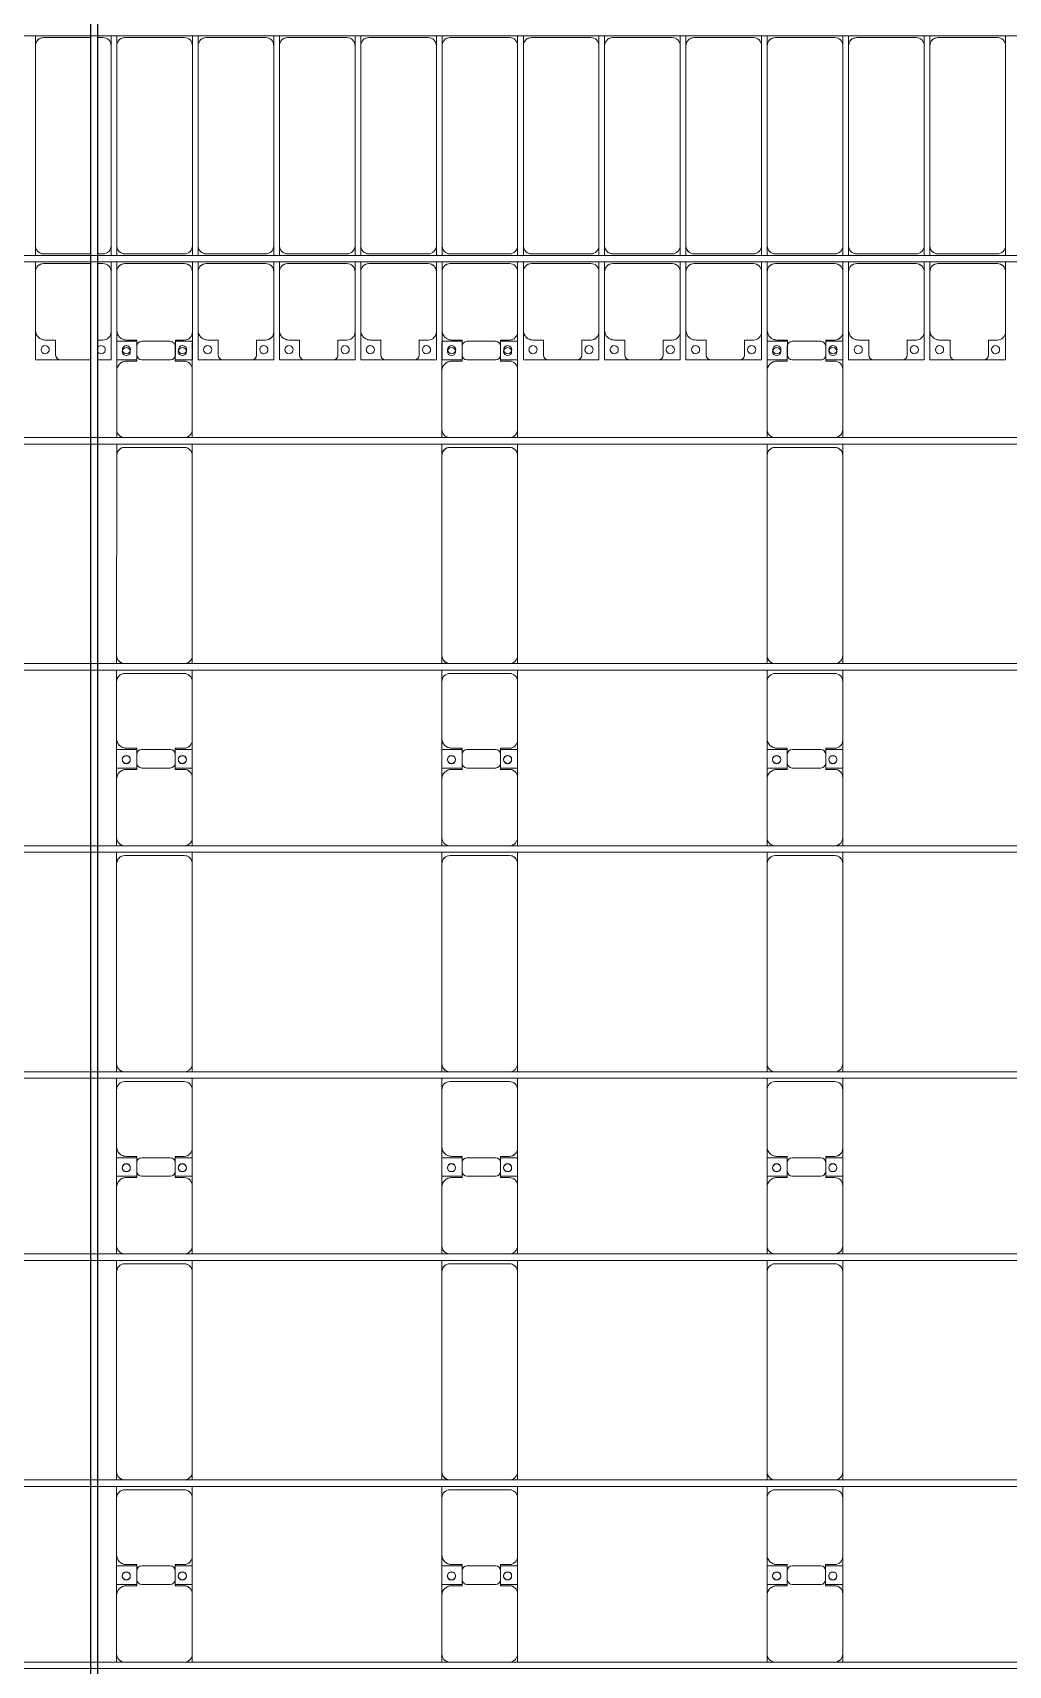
# Model space of a CAD drawing. Header units: millimetres. Extents: x -147246 to 112336, y -213734 to -86506.
# Drawn here: x -110865 to -104865, y -140885 to -130845 of the extents above; entities that cross this region are included whole.
import ezdxf

# ---------------------------------------------------------------- set-up
doc = ezdxf.new("R2010")
doc.units = ezdxf.units.MM
doc.layers.add('A-GENM', color=13, linetype='Continuous', lineweight=9)
doc.layers.add('S-BEAM', color=12, linetype='Continuous', lineweight=9)

# ---------------------------------------------------------------- blocks, each defined once
blk = doc.blocks.new('Dải phao đi lại kèm đỡ invester - DẢI PHAO ĐI LẠI-14853-BỐ TRÍ KHUNG KẾT CẤU BÈ PIN 05')
at = {"layer": 'A-GENM', "color": 7}
for p, q in [((29258, 620), (29258, 681)), ((29258, 620), (29258, -610)), ((29600, 670), (29308, 670)), ((29673, 670), (29640, 670)), ((29723, 681), (29723, 620)), ((29723, -610), (29723, 620)), ((29758, 620), (29758, 681)), ((29758, 620), (29758, -610)), ((30173, 670), (29808, 670)), ((30223, 681), (30223, 620)), ((30223, -610), (30223, 620)), ((30258, 620), (30258, 681)), ((30258, 620), (30258, -610)), ((30673, 670), (30308, 670)), ((30723, 681), (30723, 620)), ((30723, -610), (30723, 620)), ((30758, 620), (30758, 681)), ((30758, 620), (30758, -610)), ((31173, 670), (30808, 670)), ((31223, 681), (31223, 620)), ((31223, -610), (31223, 620)), ((31258, 620), (31258, 681)), ((31258, 620), (31258, -610)), ((31673, 670), (31308, 670)), ((31723, 681), (31723, 620)), ((31723, -610), (31723, 620)), ((31758, 620), (31758, 681)), ((31758, 620), (31758, -610)), ((32173, 670), (31808, 670)), ((32223, 681), (32223, 620)), ((32223, -610), (32223, 620)), ((32258, 620), (32258, 681)), ((32258, 620), (32258, -610)), ((32673, 670), (32308, 670)), ((32723, 681), (32723, 620)), ((32723, -610), (32723, 620)), ((32758, 620), (32758, 681)), ((32758, 620), (32758, -610)), ((33173, 670), (32808, 670)), ((33223, 681), (33223, 620)), ((33223, -610), (33223, 620)), ((33258, 620), (33258, 681)), ((33258, 620), (33258, -610)), ((33673, 670), (33308, 670)), ((33723, 681), (33723, 620)), ((33723, -610), (33723, 620)), ((33758, 620), (33758, 681)), ((33758, 620), (33758, -610)), ((34173, 670), (33808, 670)), ((34223, 681), (34223, 620)), ((34223, -610), (34223, 620)), ((34258, 620), (34258, 681)), ((34258, 620), (34258, -610)), ((34673, 670), (34308, 670)), ((34723, 681), (34723, 620)), ((34723, -610), (34723, 620)), ((34758, 620), (34758, 681)), ((34758, 620), (34758, -610)), ((35173, 670), (34808, 670)), ((35223, 681), (35223, 620)), ((35223, -610), (35223, 620)), ((29258, -669), (29258, -610)), ((29308, -660), (29600, -660)), ((29640, -660), (29673, -660)), ((29723, -610), (29723, -669)), ((29758, -669), (29758, -610)), ((29808, -660), (30173, -660)), ((30223, -610), (30223, -669)), ((30258, -669), (30258, -610)), ((30308, -660), (30673, -660)), ((30723, -610), (30723, -669)), ((30758, -669), (30758, -610)), ((30808, -660), (31173, -660)), ((31223, -610), (31223, -669)), ((31258, -669), (31258, -610)), ((31308, -660), (31673, -660)), ((31723, -610), (31723, -669)), ((31758, -669), (31758, -610)), ((31808, -660), (32173, -660)), ((32223, -610), (32223, -669)), ((32258, -669), (32258, -610)), ((32308, -660), (32673, -660)), ((32723, -610), (32723, -669)), ((32758, -669), (32758, -610)), ((32808, -660), (33173, -660)), ((33223, -610), (33223, -669)), ((33258, -669), (33258, -610)), ((33308, -660), (33673, -660)), ((33723, -610), (33723, -669)), ((33758, -669), (33758, -610)), ((33808, -660), (34173, -660)), ((34223, -610), (34223, -669)), ((34258, -669), (34258, -610)), ((34308, -660), (34673, -660)), ((34723, -610), (34723, -669)), ((34758, -669), (34758, -610)), ((34808, -660), (35173, -660)), ((35223, -610), (35223, -669)), ((29258, -770), (29258, -709)), ((29258, -770), (29258, -1130)), ((29600, -720), (29308, -720)), ((29673, -720), (29640, -720)), ((29723, -709), (29723, -770)), ((29723, -1140), (29723, -770)), ((29758, -770), (29758, -709)), ((29758, -770), (29758, -1130)), ((30173, -720), (29808, -720)), ((30223, -709), (30223, -770)), ((30223, -1140), (30223, -770)), ((30258, -770), (30258, -709)), ((30258, -770), (30258, -1130)), ((30673, -720), (30308, -720)), ((30723, -709), (30723, -770)), ((30723, -1140), (30723, -770)), ((30758, -770), (30758, -709)), ((30758, -770), (30758, -1130)), ((31173, -720), (30808, -720)), ((31223, -709), (31223, -770)), ((31223, -1140), (31223, -770)), ((31258, -770), (31258, -709)), ((31258, -770), (31258, -1130)), ((31673, -720), (31308, -720)), ((31723, -709), (31723, -770)), ((31723, -1140), (31723, -770)), ((31758, -770), (31758, -709)), ((31758, -770), (31758, -1130)), ((32173, -720), (31808, -720)), ((32223, -709), (32223, -770)), ((32223, -1140), (32223, -770)), ((32258, -770), (32258, -709)), ((32258, -770), (32258, -1130)), ((32673, -720), (32308, -720)), ((32723, -709), (32723, -770)), ((32723, -1140), (32723, -770)), ((32758, -770), (32758, -709)), ((32758, -770), (32758, -1130)), ((33173, -720), (32808, -720)), ((33223, -709), (33223, -770)), ((33223, -1140), (33223, -770)), ((33258, -770), (33258, -709)), ((33258, -770), (33258, -1130)), ((33673, -720), (33308, -720)), ((33723, -709), (33723, -770)), ((33723, -1140), (33723, -770)), ((33758, -770), (33758, -709)), ((33758, -770), (33758, -1130)), ((34173, -720), (33808, -720)), ((34223, -709), (34223, -770)), ((34223, -1140), (34223, -770)), ((34258, -770), (34258, -709)), ((34258, -770), (34258, -1130)), ((34673, -720), (34308, -720)), ((34723, -709), (34723, -770)), ((34723, -1140), (34723, -770)), ((34758, -770), (34758, -709)), ((34758, -770), (34758, -1130)), ((35173, -720), (34808, -720)), ((35223, -709), (35223, -770)), ((35223, -1140), (35223, -770)), ((29258, -1312), (29258, -1130)), ((29318, -1190), (29382, -1190)), ((29382, -1190), (29382, -1282)), ((29640, -1190), (29673, -1190)), ((29723, -1140), (29723, -1312)), ((29758, -1312), (29758, -1130)), ((29818, -1190), (29882, -1190)), ((29882, -1190), (29882, -1282)), ((30118, -1282), (30118, -1190)), ((30118, -1190), (30173, -1190)), ((30223, -1140), (30223, -1312)), ((30258, -1312), (30258, -1130)), ((30318, -1190), (30382, -1190)), ((30382, -1190), (30382, -1282)), ((30618, -1282), (30618, -1190)), ((30618, -1190), (30673, -1190)), ((30723, -1140), (30723, -1312)), ((30758, -1312), (30758, -1130)), ((30818, -1190), (30882, -1190)), ((30882, -1190), (30882, -1282)), ((31118, -1282), (31118, -1190)), ((31118, -1190), (31173, -1190)), ((31223, -1140), (31223, -1312)), ((31258, -1312), (31258, -1130)), ((31318, -1190), (31382, -1190)), ((31382, -1190), (31382, -1282)), ((31618, -1282), (31618, -1190)), ((31618, -1190), (31673, -1190)), ((31723, -1140), (31723, -1312)), ((31758, -1312), (31758, -1130)), ((31818, -1190), (31882, -1190)), ((31882, -1190), (31882, -1282)), ((32118, -1282), (32118, -1190)), ((32118, -1190), (32173, -1190)), ((32223, -1140), (32223, -1312)), ((32258, -1312), (32258, -1130)), ((32318, -1190), (32382, -1190)), ((32382, -1190), (32382, -1282)), ((32618, -1282), (32618, -1190)), ((32618, -1190), (32673, -1190)), ((32723, -1140), (32723, -1312)), ((32758, -1312), (32758, -1130)), ((32818, -1190), (32882, -1190)), ((32882, -1190), (32882, -1282)), ((33118, -1282), (33118, -1190)), ((33118, -1190), (33173, -1190)), ((33223, -1140), (33223, -1312)), ((33258, -1312), (33258, -1130)), ((33318, -1190), (33382, -1190)), ((33382, -1190), (33382, -1282)), ((33618, -1282), (33618, -1190)), ((33618, -1190), (33673, -1190)), ((33723, -1140), (33723, -1312)), ((33758, -1312), (33758, -1130)), ((33818, -1190), (33882, -1190)), ((33882, -1190), (33882, -1282)), ((34118, -1282), (34118, -1190)), ((34118, -1190), (34173, -1190)), ((34223, -1140), (34223, -1312)), ((34258, -1312), (34258, -1130)), ((34318, -1190), (34382, -1190)), ((34382, -1190), (34382, -1282)), ((34618, -1282), (34618, -1190)), ((34618, -1190), (34673, -1190)), ((34723, -1140), (34723, -1312)), ((34758, -1312), (34758, -1130)), ((34818, -1190), (34882, -1190)), ((34882, -1190), (34882, -1282)), ((35118, -1282), (35118, -1190)), ((35118, -1190), (35173, -1190)), ((35223, -1140), (35223, -1312)), ((29412, -1312), (29258, -1312)), ((29412, -1312), (29588, -1312)), ((29600, -1312), (29588, -1312)), ((29723, -1312), (29640, -1312)), ((29882, -1312), (29758, -1312)), ((29912, -1312), (30088, -1312)), ((30223, -1312), (30118, -1312)), ((30412, -1312), (30258, -1312)), ((30412, -1312), (30588, -1312)), ((30723, -1312), (30588, -1312)), ((30912, -1312), (30758, -1312)), ((30912, -1312), (31088, -1312)), ((31223, -1312), (31088, -1312)), ((31412, -1312), (31258, -1312)), ((31412, -1312), (31588, -1312)), ((31723, -1312), (31588, -1312)), ((31882, -1312), (31758, -1312)), ((31912, -1312), (32088, -1312)), ((32223, -1312), (32118, -1312)), ((32412, -1312), (32258, -1312)), ((32412, -1312), (32588, -1312)), ((32723, -1312), (32588, -1312)), ((32912, -1312), (32758, -1312)), ((32912, -1312), (33088, -1312)), ((33223, -1312), (33088, -1312)), ((33412, -1312), (33258, -1312)), ((33412, -1312), (33588, -1312)), ((33723, -1312), (33588, -1312)), ((33882, -1312), (33758, -1312)), ((33912, -1312), (34088, -1312)), ((34223, -1312), (34118, -1312)), ((34412, -1312), (34258, -1312)), ((34412, -1312), (34588, -1312)), ((34723, -1312), (34588, -1312)), ((34912, -1312), (34758, -1312)), ((34912, -1312), (35088, -1312)), ((35223, -1312), (35088, -1312))]:
    blk.add_line(p, q, dxfattribs=at)
for centre, radius, start, end in [((29308, 620), 50, 90, 180), ((29308, 620), 50, 90, 165), ((29673, 620), 50, 0, 90), ((29673, 620), 50, 0, 90), ((29808, 620), 50, 90, 180), ((29808, 620), 50, 90, 165), ((30173, 620), 50, 0, 90), ((30173, 620), 50, 0, 90), ((30308, 620), 50, 90, 180), ((30308, 620), 50, 90, 165), ((30673, 620), 50, 0, 90), ((30673, 620), 50, 0, 90), ((30808, 620), 50, 90, 180), ((30808, 620), 50, 90, 165), ((31173, 620), 50, 0, 90), ((31173, 620), 50, 0, 90), ((31308, 620), 50, 90, 180), ((31308, 620), 50, 90, 165), ((31673, 620), 50, 360, 90), ((31673, 620), 50, 360, 90), ((31808, 620), 50, 90, 180), ((31808, 620), 50, 90, 165), ((32173, 620), 50, 0, 90), ((32173, 620), 50, 0, 90), ((32308, 620), 50, 90, 180), ((32308, 620), 50, 90, 165), ((32673, 620), 50, 0, 90), ((32673, 620), 50, 0, 90), ((32808, 620), 50, 90, 180), ((32808, 620), 50, 90, 165), ((33173, 620), 50, 360, 90), ((33173, 620), 50, 360, 90), ((33308, 620), 50, 90, 180), ((33308, 620), 50, 90, 165), ((33673, 620), 50, 0, 90), ((33673, 620), 50, 0, 90), ((33808, 620), 50, 90, 180), ((33808, 620), 50, 90, 165), ((34173, 620), 50, 0, 90), ((34173, 620), 50, 0, 90), ((34308, 620), 50, 90, 180), ((34308, 620), 50, 90, 165), ((34673, 620), 50, 0, 90), ((34673, 620), 50, 0, 90), ((34808, 620), 50, 90, 180), ((34808, 620), 50, 90, 165), ((35173, 620), 50, 0, 90), ((35173, 620), 50, 0, 90), ((29308, -610), 50, 180, 270), ((29308, -610), 50, 180, 255), ((29673, -610), 50, 270, 0), ((29673, -610), 50, 315, 0), ((29808, -610), 50, 180, 270), ((29808, -610), 50, 180, 255), ((30173, -610), 50, 270, 0), ((30173, -610), 50, 315, 0), ((30308, -610), 50, 180, 270), ((30308, -610), 50, 180, 255), ((30673, -610), 50, 270, 360), ((30673, -610), 50, 315, 360), ((30808, -610), 50, 180, 270), ((30808, -610), 50, 180, 255), ((31173, -610), 50, 270, 360), ((31173, -610), 50, 315, 0), ((31308, -610), 50, 180, 270), ((31308, -610), 50, 180, 255), ((31673, -610), 50, 270, 0), ((31673, -610), 50, 315, 0), ((31808, -610), 50, 180, 270), ((31808, -610), 50, 180, 251.3469), ((32173, -610), 50, 270, 0), ((32173, -610), 50, 315, 0), ((32308, -610), 50, 180, 270), ((32308, -610), 50, 180, 255), ((32673, -610), 50, 270, 0), ((32673, -610), 50, 315, 0), ((32808, -610), 50, 180, 270), ((32808, -610), 50, 180, 255), ((33173, -610), 50, 270, 0), ((33173, -610), 50, 315, 0), ((33308, -610), 50, 180, 270), ((33308, -610), 50, 180, 255), ((33673, -610), 50, 270, 0), ((33673, -610), 50, 315, 0), ((33808, -610), 50, 180, 270), ((33808, -610), 50, 180, 255), ((34173, -610), 50, 270, 360), ((34173, -610), 50, 315, 0), ((34308, -610), 50, 180, 270), ((34308, -610), 50, 180, 255), ((34673, -610), 50, 270, 0), ((34673, -610), 50, 315, 0), ((34808, -610), 50, 180, 270), ((34808, -610), 50, 180, 255), ((35173, -610), 50, 270, 0), ((35173, -610), 50, 315, 0), ((29308, -770), 50, 90, 180), ((29308, -770), 50, 90, 135), ((29673, -770), 50, 360, 90), ((29673, -770), 50, 45, 90), ((29808, -770), 50, 90, 180), ((29808, -770), 50, 90, 135), ((30173, -770), 50, 0, 90), ((30173, -770), 50, 45, 90), ((30308, -770), 50, 90, 180), ((30308, -770), 50, 90, 135), ((30673, -770), 50, 360, 90), ((30673, -770), 50, 45, 90), ((30808, -770), 50, 90, 180), ((30808, -770), 50, 90, 135), ((31173, -770), 50, 360, 90), ((31173, -770), 50, 45, 90), ((31308, -770), 50, 90, 180), ((31308, -770), 50, 90, 135), ((31673, -770), 50, 0, 90), ((31673, -770), 50, 45, 90), ((31808, -770), 50, 90, 180), ((31808, -770), 50, 90, 135), ((32173, -770), 50, 360, 90), ((32173, -770), 50, 45, 90), ((32308, -770), 50, 90, 180), ((32308, -770), 50, 90, 135), ((32673, -770), 50, 360, 90), ((32673, -770), 50, 45, 90), ((32808, -770), 50, 90, 180), ((32808, -770), 50, 90, 135), ((33173, -770), 50, 0, 90), ((33173, -770), 50, 45, 90), ((33308, -770), 50, 90, 180), ((33308, -770), 50, 90, 135), ((33673, -770), 50, 0, 90), ((33673, -770), 50, 45, 90), ((33808, -770), 50, 90, 180), ((33808, -770), 50, 90, 135), ((34173, -770), 50, 0, 90), ((34173, -770), 50, 45, 90), ((34308, -770), 50, 90, 180), ((34308, -770), 50, 90, 135), ((34673, -770), 50, 0, 90), ((34673, -770), 50, 45, 90), ((34808, -770), 50, 90, 180), ((34808, -770), 50, 90, 135), ((35173, -770), 50, 0, 90), ((35173, -770), 50, 45, 90), ((29318, -1130), 60, 180, 270), ((29318, -1130), 60, 240, 270), ((29673, -1140), 50, 270, 0), ((29673, -1140), 50, 270, 315), ((29818, -1130), 60, 180, 270), ((29818, -1130), 60, 240, 270), ((30173, -1140), 50, 270, 0), ((30173, -1140), 50, 270, 315), ((30318, -1130), 60, 180, 270), ((30318, -1130), 60, 240, 270), ((30673, -1140), 50, 270, 360), ((30673, -1140), 50, 270, 315), ((30818, -1130), 60, 180, 270), ((30818, -1130), 60, 240, 270), ((31173, -1140), 50, 270, 0), ((31173, -1140), 50, 270, 315), ((31318, -1130), 60, 180, 270), ((31318, -1130), 60, 240, 270), ((31673, -1140), 50, 270, 0), ((31673, -1140), 50, 270, 315), ((31818, -1130), 60, 180, 270), ((31818, -1130), 60, 244.2751, 270), ((32173, -1140), 50, 270, 0), ((32173, -1140), 50, 270, 315), ((32318, -1130), 60, 180, 270), ((32318, -1130), 60, 240, 270), ((32673, -1140), 50, 270, 360), ((32673, -1140), 50, 270, 315), ((32818, -1130), 60, 180, 270), ((32818, -1130), 60, 240, 270), ((33173, -1140), 50, 270, 0), ((33173, -1140), 50, 270, 315), ((33318, -1130), 60, 180, 270), ((33318, -1130), 60, 240, 270), ((33673, -1140), 50, 270, 0), ((33673, -1140), 50, 270, 315), ((33818, -1130), 60, 180, 270), ((33818, -1130), 60, 240, 270), ((34173, -1140), 50, 270, 360), ((34173, -1140), 50, 270, 315), ((34318, -1130), 60, 180, 270), ((34318, -1130), 60, 240, 270), ((34673, -1140), 50, 270, 0), ((34673, -1140), 50, 270, 315), ((34818, -1130), 60, 180, 270), ((34818, -1130), 60, 240, 270), ((35173, -1140), 50, 270, 0), ((35173, -1140), 50, 270, 315), ((29317, -1249), 25, 90, 270), ((29317, -1249), 25, 270, 90), ((29412, -1282), 30, 180, 270), ((29412, -1282), 30, 210, 270), ((29662, -1249), 25, 90, 150), ((29662, -1249), 25, 210, 270), ((29662, -1249), 25, 270, 90), ((29817, -1249), 25, 90, 270), ((29817, -1249), 25, 270, 90), ((29912, -1282), 30, 180, 270), ((30088, -1282), 30, 270, 360), ((30162, -1249), 25, 90, 270), ((30162, -1249), 25, 270, 90), ((30317, -1249), 25, 90, 270), ((30317, -1249), 25, 270, 90), ((30412, -1282), 30, 180, 270), ((30412, -1282), 30, 210, 270), ((30588, -1282), 30, 270, 360), ((30588, -1282), 30, 270, 330), ((30662, -1249), 25, 90, 270), ((30662, -1249), 25, 165, 180), ((30662, -1249), 25, 270, 90), ((30817, -1249), 25, 90, 270), ((30817, -1249), 25, 270, 90), ((30912, -1282), 30, 180, 270), ((30912, -1282), 30, 210, 270), ((31088, -1282), 30, 270, 0), ((31088, -1282), 30, 270, 330), ((31162, -1249), 25, 90, 270), ((31162, -1249), 25, 165, 180), ((31162, -1249), 25, 270, 90), ((31317, -1249), 25, 90, 270), ((31317, -1249), 25, 270, 90), ((31412, -1282), 30, 180, 270), ((31412, -1282), 30, 210, 270), ((31588, -1282), 30, 270, 360), ((31588, -1282), 30, 270, 330), ((31662, -1249), 25, 90, 270), ((31662, -1249), 25, 165, 180), ((31662, -1249), 25, 270, 90), ((31817, -1249), 25, 90, 270), ((31817, -1249), 25, 270, 90), ((31912, -1282), 30, 180, 270), ((32088, -1282), 30, 270, 360), ((32162, -1249), 25, 90, 270), ((32162, -1249), 25, 270, 90), ((32317, -1249), 25, 90, 270), ((32317, -1249), 25, 270, 90), ((32412, -1282), 30, 180, 270), ((32412, -1282), 30, 210, 270), ((32588, -1282), 30, 270, 360), ((32588, -1282), 30, 270, 330), ((32662, -1249), 25, 90, 270), ((32662, -1249), 25, 165, 180), ((32662, -1249), 25, 270, 90), ((32817, -1249), 25, 90, 270), ((32817, -1249), 25, 270, 90), ((32912, -1282), 30, 180, 270), ((32912, -1282), 30, 210, 270), ((33088, -1282), 30, 270, 360), ((33088, -1282), 30, 270, 330), ((33162, -1249), 25, 90, 270), ((33162, -1249), 25, 165, 180), ((33162, -1249), 25, 270, 90), ((33317, -1249), 25, 90, 270), ((33317, -1249), 25, 270, 90), ((33412, -1282), 30, 180, 270), ((33412, -1282), 30, 210, 270), ((33588, -1282), 30, 270, 360), ((33588, -1282), 30, 270, 330), ((33662, -1249), 25, 90, 270), ((33662, -1249), 25, 165, 180), ((33662, -1249), 25, 270, 90), ((33817, -1249), 25, 90, 270), ((33817, -1249), 25, 270, 90), ((33912, -1282), 30, 180, 270), ((34088, -1282), 30, 270, 0), ((34162, -1249), 25, 90, 270), ((34162, -1249), 25, 270, 90), ((34317, -1249), 25, 90, 270), ((34317, -1249), 25, 270, 90), ((34412, -1282), 30, 180, 270), ((34412, -1282), 30, 210, 270), ((34588, -1282), 30, 270, 360), ((34588, -1282), 30, 270, 330), ((34662, -1249), 25, 90, 270), ((34662, -1249), 25, 165, 180), ((34662, -1249), 25, 270, 90), ((34817, -1249), 25, 90, 270), ((34817, -1249), 25, 270, 90), ((34912, -1282), 30, 180, 270), ((34912, -1282), 30, 210, 270), ((35088, -1282), 30, 270, 0), ((35088, -1282), 30, 270, 330), ((35162, -1249), 25, 90, 270), ((35162, -1249), 25, 165, 180), ((35162, -1249), 25, 270, 90), ((29588, -1282), 30, 270, 285), ((29588, -1282), 30, 270, 285)]:
    blk.add_arc(centre, radius, start, end, dxfattribs=at)
blk = doc.blocks.new('Dầm C52 - Dầm C52-18775-BỐ TRÍ KHUNG KẾT CẤU BÈ PIN 05')
at = {"layer": 'S-BEAM', "color": 1}
blk.add_line((-74474, 20), (74474, 20), dxfattribs=at)
blk = doc.blocks.new('Dầm C52 - Dầm C52-18776-BỐ TRÍ KHUNG KẾT CẤU BÈ PIN 05')
at = {"layer": 'S-BEAM', "color": 1}
for p, q in [((-74474, 20), (74474, 20)), ((74474, -20), (-74474, -20))]:
    blk.add_line(p, q, dxfattribs=at)
blk = doc.blocks.new('Dầm C52 - Dầm C52-18777-BỐ TRÍ KHUNG KẾT CẤU BÈ PIN 05')
at = {"layer": 'S-BEAM', "color": 1}
for p, q in [((-74474, 20), (74474, 20)), ((74474, -20), (-74474, -20))]:
    blk.add_line(p, q, dxfattribs=at)
blk = doc.blocks.new('Dầm C52 - Dầm C52-18778-BỐ TRÍ KHUNG KẾT CẤU BÈ PIN 05')
at = {"layer": 'S-BEAM', "color": 1}
for p, q in [((-74474, 20), (74474, 20)), ((74474, -20), (-74474, -20))]:
    blk.add_line(p, q, dxfattribs=at)
blk = doc.blocks.new('Dầm C52 - Dầm C52-18779-BỐ TRÍ KHUNG KẾT CẤU BÈ PIN 05')
at = {"layer": 'S-BEAM', "color": 1}
for p, q in [((-74474, 20), (74474, 20)), ((74474, -20), (-74474, -20))]:
    blk.add_line(p, q, dxfattribs=at)
blk = doc.blocks.new('Dầm C52 - Hộp 40x60-38180-BỐ TRÍ KHUNG KẾT CẤU BÈ PIN 05')
at = {"layer": 'S-BEAM', "color": 3, "lineweight": 25}
for p, q in [((-38420, 20), (38420, 20)), ((38420, -20), (-38420, -20))]:
    blk.add_line(p, q, dxfattribs=at)
blk = doc.blocks.new('Dai phao do pin - DẢI PHAO ĐỠ PIN-36287-BỐ TRÍ KHUNG KẾT CẤU BÈ PIN 05')
at = {"layer": 'A-GENM', "color": 7}
for p, q in [((25820, 242), (25870, 242)), ((26230, 242), (25870, 242)), ((26230, 242), (26412, 242)), ((26298, 242), (26480, 242)), ((26298, 118), (26298, 242)), ((26412, 242), (26412, 118)), ((26830, 242), (26480, 242)), ((26830, 242), (26899, 242)), ((26940, 242), (26990, 242)), ((28220, 242), (26990, 242)), ((28220, 242), (28290, 242)), ((28330, 242), (28380, 242)), ((28740, 242), (28380, 242)), ((28740, 242), (28922, 242)), ((28808, 242), (28990, 242)), ((28808, 118), (28808, 242)), ((28922, 242), (28922, 118)), ((29340, 242), (28990, 242)), ((29340, 242), (29410, 242)), ((29450, 242), (29500, 242)), ((30730, 242), (29500, 242)), ((30730, 242), (30800, 242)), ((30840, 242), (30890, 242)), ((31250, 242), (30890, 242)), ((31250, 242), (31432, 242)), ((31318, 242), (31500, 242)), ((31318, 118), (31318, 242)), ((31432, 242), (31432, 118)), ((31850, 242), (31500, 242)), ((31850, 242), (31920, 242)), ((31960, 242), (32010, 242)), ((33240, 242), (32010, 242)), ((33240, 242), (33310, 242)), ((33350, 242), (33400, 242)), ((33760, 242), (33400, 242)), ((33760, 242), (33942, 242)), ((33942, 242), (33942, 118)), ((26290, 118), (26290, 182)), ((26382, 118), (26290, 118)), ((26420, 118), (26328, 118)), ((26420, 182), (26420, 118)), ((26880, -173), (26880, 192)), ((28270, -173), (28270, 192)), ((28800, 118), (28800, 182)), ((28892, 118), (28800, 118)), ((28930, 118), (28838, 118)), ((28930, 182), (28930, 118)), ((29390, -173), (29390, 192)), ((30780, -173), (30780, 192)), ((31310, 118), (31310, 182)), ((31402, 118), (31310, 118)), ((31440, 118), (31348, 118)), ((31440, 182), (31440, 118)), ((31900, -173), (31900, 192)), ((33290, -173), (33290, 192)), ((33820, 118), (33820, 182)), ((33912, 118), (33820, 118)), ((26298, 88), (26298, -88)), ((26412, -88), (26412, 88)), ((28808, 88), (28808, -88)), ((28922, -88), (28922, 88)), ((31318, 88), (31318, -88)), ((31432, -88), (31432, 88)), ((33942, -88), (33942, 88)), ((26290, -173), (26290, -118)), ((26290, -118), (26382, -118)), ((26298, -223), (26298, -118)), ((26328, -118), (26420, -118)), ((26412, -118), (26412, -223)), ((26420, -118), (26420, -173)), ((28800, -173), (28800, -118)), ((28800, -118), (28892, -118)), ((28808, -223), (28808, -118)), ((28838, -118), (28930, -118)), ((28922, -118), (28922, -223)), ((28930, -118), (28930, -173)), ((31310, -173), (31310, -118)), ((31310, -118), (31402, -118)), ((31318, -223), (31318, -118)), ((31348, -118), (31440, -118)), ((31432, -118), (31432, -223)), ((31440, -118), (31440, -173)), ((33820, -173), (33820, -118)), ((33820, -118), (33912, -118)), ((33942, -118), (33942, -223)), ((25870, -223), (25820, -223)), ((25870, -223), (26240, -223)), ((26412, -223), (26240, -223)), ((26470, -223), (26298, -223)), ((26470, -223), (26830, -223)), ((26899, -223), (26830, -223)), ((26990, -223), (26940, -223)), ((26990, -223), (28220, -223)), ((28290, -223), (28220, -223)), ((28380, -223), (28330, -223)), ((28380, -223), (28750, -223)), ((28922, -223), (28750, -223)), ((28980, -223), (28808, -223)), ((28980, -223), (29340, -223)), ((29410, -223), (29340, -223)), ((29500, -223), (29450, -223)), ((29500, -223), (30730, -223)), ((30800, -223), (30730, -223)), ((30890, -223), (30840, -223)), ((30890, -223), (31260, -223)), ((31432, -223), (31260, -223)), ((31490, -223), (31318, -223)), ((31490, -223), (31850, -223)), ((31920, -223), (31850, -223)), ((32010, -223), (31960, -223)), ((32010, -223), (33240, -223)), ((33310, -223), (33240, -223)), ((33400, -223), (33350, -223)), ((33400, -223), (33770, -223)), ((33942, -223), (33770, -223))]:
    blk.add_line(p, q, dxfattribs=at)
for centre, radius, start, end in [((25870, 192), 50, 90, 173.0595), ((25870, 192), 50, 135, 173.0595), ((26230, 182), 60, 0, 90), ((26230, 182), 60, 0, 30), ((26349, 183), 25, 360, 180), ((26351, 183), 25, 0, 180), ((26480, 182), 60, 90, 180), ((26480, 182), 60, 150, 180), ((26830, 192), 50, 360, 90), ((26830, 192), 50, 360, 45), ((26990, 192), 50, 90, 173.0595), ((26990, 192), 50, 105, 173.0595), ((28220, 192), 50, 0, 90), ((28220, 192), 50, 15, 90), ((28380, 192), 50, 90, 173.0595), ((28380, 192), 50, 135, 173.0595), ((28740, 182), 60, 360, 90), ((28740, 182), 60, 360, 30), ((28859, 183), 25, 360, 180), ((28861, 183), 25, 0, 180), ((28990, 182), 60, 90, 180), ((28990, 182), 60, 150, 180), ((29340, 192), 50, 0, 90), ((29340, 192), 50, 0, 45), ((29500, 192), 50, 90, 173.0595), ((29500, 192), 50, 105, 173.0595), ((30730, 192), 50, 0, 90), ((30730, 192), 50, 15, 90), ((30890, 192), 50, 90, 173.0595), ((30890, 192), 50, 135, 173.0595), ((31250, 182), 60, 360, 90), ((31250, 182), 60, 360, 30), ((31369, 183), 25, 360, 180), ((31371, 183), 25, 0, 180), ((31500, 182), 60, 90, 180), ((31500, 182), 60, 150, 180), ((31850, 192), 50, 0, 90), ((31850, 192), 50, 0, 45), ((32010, 192), 50, 90, 173.0595), ((32010, 192), 50, 105, 173.0595), ((33240, 192), 50, 360, 90), ((33240, 192), 50, 15, 90), ((33400, 192), 50, 90, 173.0595), ((33400, 192), 50, 135, 173.0595), ((33760, 182), 60, 360, 90), ((33760, 182), 60, 360, 30), ((33879, 183), 25, 0, 180), ((26328, 88), 30, 90, 180), ((26349, 183), 25, 180, 0), ((26351, 183), 25, 180, 0), ((26382, 88), 30, 360, 90), ((28838, 88), 30, 90, 180), ((28859, 183), 25, 180, 0), ((28861, 183), 25, 180, 360), ((28892, 88), 30, 0, 90), ((31348, 88), 30, 90, 180), ((31369, 183), 25, 180, 360), ((31371, 183), 25, 180, 0), ((31402, 88), 30, 0, 90), ((33879, 183), 25, 180, 0), ((33912, 88), 30, 360, 90), ((26328, -88), 30, 180, 270), ((26382, -88), 30, 270, 0), ((28838, -88), 30, 180, 270), ((28892, -88), 30, 270, 360), ((31348, -88), 30, 180, 270), ((31402, -88), 30, 270, 0), ((33912, -88), 30, 270, 360), ((25870, -173), 50, 186.9405, 270), ((25870, -173), 50, 186.9405, 225), ((26240, -173), 50, 270, 0), ((26240, -173), 50, 315, 0), ((26349, -162), 25, 360, 180), ((26349, -162), 25, 180, 360), ((26351, -162), 25, 360, 180), ((26351, -162), 25, 180, 360), ((26470, -173), 50, 180, 270), ((26470, -173), 50, 180, 225), ((26830, -173), 50, 270, 0), ((26830, -173), 50, 315, 360), ((26990, -173), 50, 186.9405, 270), ((26990, -173), 50, 186.9405, 270), ((28220, -173), 50, 270, 360), ((28220, -173), 50, 285, 360), ((28380, -173), 50, 186.9405, 270), ((28380, -173), 50, 186.9405, 225), ((28750, -173), 50, 270, 360), ((28750, -173), 50, 315, 0), ((28859, -162), 25, 360, 180), ((28859, -162), 25, 180, 360), ((28861, -162), 25, 0, 180), ((28861, -162), 25, 180, 360), ((28980, -173), 50, 180, 270), ((28980, -173), 50, 180, 225), ((29340, -173), 50, 270, 360), ((29340, -173), 50, 315, 360), ((29500, -173), 50, 186.9405, 270), ((29500, -173), 50, 186.9405, 270), ((30730, -173), 50, 270, 0), ((30730, -173), 50, 285, 0), ((30890, -173), 50, 186.9405, 270), ((30890, -173), 50, 186.9405, 225), ((31260, -173), 50, 270, 360), ((31260, -173), 50, 315, 0), ((31369, -162), 25, 360, 180), ((31369, -162), 25, 180, 360), ((31371, -162), 25, 360, 180), ((31371, -162), 25, 180, 0), ((31490, -173), 50, 180, 270), ((31490, -173), 50, 180, 225), ((31850, -173), 50, 270, 0), ((31850, -173), 50, 315, 0), ((32010, -173), 50, 186.9405, 270), ((32010, -173), 50, 186.9405, 270), ((33240, -173), 50, 270, 0), ((33240, -173), 50, 285, 0), ((33400, -173), 50, 186.9405, 270), ((33400, -173), 50, 186.9405, 225), ((33770, -173), 50, 270, 360), ((33770, -173), 50, 315, 360), ((33879, -162), 25, 0, 180), ((33879, -162), 25, 180, 0)]:
    blk.add_arc(centre, radius, start, end, dxfattribs=at)
blk = doc.blocks.new('Dai phao do pin - DẢI PHAO ĐỠ PIN-36318-BỐ TRÍ KHUNG KẾT CẤU BÈ PIN 05')
at = {"layer": 'A-GENM', "color": 7}
for p, q in [((25820, 242), (25870, 242)), ((26230, 242), (25870, 242)), ((26230, 242), (26412, 242)), ((26298, 242), (26480, 242)), ((26298, 118), (26298, 242)), ((26412, 242), (26412, 118)), ((26830, 242), (26480, 242)), ((26830, 242), (26899, 242)), ((26940, 242), (26990, 242)), ((28220, 242), (26990, 242)), ((28220, 242), (28290, 242)), ((28330, 242), (28380, 242)), ((28740, 242), (28380, 242)), ((28740, 242), (28922, 242)), ((28808, 242), (28990, 242)), ((28808, 118), (28808, 242)), ((28922, 242), (28922, 118)), ((29340, 242), (28990, 242)), ((29340, 242), (29410, 242)), ((29450, 242), (29500, 242)), ((30730, 242), (29500, 242)), ((30730, 242), (30800, 242)), ((30840, 242), (30890, 242)), ((31250, 242), (30890, 242)), ((31250, 242), (31432, 242)), ((31318, 242), (31500, 242)), ((31318, 118), (31318, 242)), ((31432, 242), (31432, 118)), ((31850, 242), (31500, 242)), ((31850, 242), (31920, 242)), ((31960, 242), (32010, 242)), ((33240, 242), (32010, 242)), ((33240, 242), (33310, 242)), ((33350, 242), (33400, 242)), ((33760, 242), (33400, 242)), ((33760, 242), (33942, 242)), ((33942, 242), (33942, 118)), ((26290, 118), (26290, 182)), ((26382, 118), (26290, 118)), ((26420, 118), (26328, 118)), ((26420, 182), (26420, 118)), ((26880, -173), (26880, 192)), ((28270, -173), (28270, 192)), ((28800, 118), (28800, 182)), ((28892, 118), (28800, 118)), ((28930, 118), (28838, 118)), ((28930, 182), (28930, 118)), ((29390, -173), (29390, 192)), ((30780, -173), (30780, 192)), ((31310, 118), (31310, 182)), ((31402, 118), (31310, 118)), ((31440, 118), (31348, 118)), ((31440, 182), (31440, 118)), ((31900, -173), (31900, 192)), ((33290, -173), (33290, 192)), ((33820, 118), (33820, 182)), ((33912, 118), (33820, 118)), ((26298, 88), (26298, -88)), ((26412, -88), (26412, 88)), ((28808, 88), (28808, -88)), ((28922, -88), (28922, 88)), ((31318, 88), (31318, -88)), ((31432, -88), (31432, 88)), ((33942, -88), (33942, 88)), ((26290, -173), (26290, -118)), ((26290, -118), (26382, -118)), ((26298, -223), (26298, -118)), ((26328, -118), (26420, -118)), ((26412, -118), (26412, -223)), ((26420, -118), (26420, -173)), ((28800, -173), (28800, -118)), ((28800, -118), (28892, -118)), ((28808, -223), (28808, -118)), ((28838, -118), (28930, -118)), ((28922, -118), (28922, -223)), ((28930, -118), (28930, -173)), ((31310, -173), (31310, -118)), ((31310, -118), (31402, -118)), ((31318, -223), (31318, -118)), ((31348, -118), (31440, -118)), ((31432, -118), (31432, -223)), ((31440, -118), (31440, -173)), ((33820, -173), (33820, -118)), ((33820, -118), (33912, -118)), ((33942, -118), (33942, -223)), ((25870, -223), (25820, -223)), ((25870, -223), (26240, -223)), ((26412, -223), (26240, -223)), ((26470, -223), (26298, -223)), ((26470, -223), (26830, -223)), ((26899, -223), (26830, -223)), ((26990, -223), (26940, -223)), ((26990, -223), (28220, -223)), ((28290, -223), (28220, -223)), ((28380, -223), (28330, -223)), ((28380, -223), (28750, -223)), ((28922, -223), (28750, -223)), ((28980, -223), (28808, -223)), ((28980, -223), (29340, -223)), ((29410, -223), (29340, -223)), ((29500, -223), (29450, -223)), ((29500, -223), (30730, -223)), ((30800, -223), (30730, -223)), ((30890, -223), (30840, -223)), ((30890, -223), (31260, -223)), ((31432, -223), (31260, -223)), ((31490, -223), (31318, -223)), ((31490, -223), (31850, -223)), ((31920, -223), (31850, -223)), ((32010, -223), (31960, -223)), ((32010, -223), (33240, -223)), ((33310, -223), (33240, -223)), ((33400, -223), (33350, -223)), ((33400, -223), (33770, -223)), ((33942, -223), (33770, -223))]:
    blk.add_line(p, q, dxfattribs=at)
for centre, radius, start, end in [((25870, 192), 50, 90, 173.0595), ((25870, 192), 50, 135, 173.0595), ((26230, 182), 60, 0, 90), ((26230, 182), 60, 0, 25.474), ((26349, 183), 25, 360, 180), ((26351, 183), 25, 0, 180), ((26480, 182), 60, 90, 180), ((26480, 182), 60, 159.9794, 180), ((26830, 192), 50, 360, 90), ((26830, 192), 50, 360, 45), ((26990, 192), 50, 90, 173.0595), ((26990, 192), 50, 105, 173.0595), ((28220, 192), 50, 0, 90), ((28220, 192), 50, 18.3593, 90), ((28380, 192), 50, 90, 173.0595), ((28380, 192), 50, 135, 173.0595), ((28740, 182), 60, 360, 90), ((28740, 182), 60, 360, 25.4844), ((28859, 183), 25, 360, 180), ((28861, 183), 25, 0, 180), ((28990, 182), 60, 90, 180), ((28990, 182), 60, 154.515, 180), ((29340, 192), 50, 0, 90), ((29340, 192), 50, 0, 45), ((29500, 192), 50, 90, 173.0595), ((29500, 192), 50, 105, 173.0595), ((30730, 192), 50, 0, 90), ((30730, 192), 50, 18.3718, 90), ((30890, 192), 50, 90, 173.0595), ((30890, 192), 50, 135, 173.0595), ((31250, 182), 60, 360, 90), ((31250, 182), 60, 360, 25.4948), ((31369, 183), 25, 360, 180), ((31371, 183), 25, 0, 180), ((31500, 182), 60, 90, 180), ((31500, 182), 60, 154.5046, 180), ((31850, 192), 50, 0, 90), ((31850, 192), 50, 0, 45), ((32010, 192), 50, 90, 173.0595), ((32010, 192), 50, 105, 173.0595), ((33240, 192), 50, 360, 90), ((33240, 192), 50, 18.3843, 90), ((33400, 192), 50, 90, 173.0595), ((33400, 192), 50, 135, 173.0595), ((33760, 182), 60, 360, 90), ((33760, 182), 60, 360, 25.5052), ((33879, 183), 25, 0, 180), ((26328, 88), 30, 90, 180), ((26349, 183), 25, 180, 0), ((26351, 183), 25, 180, 0), ((26382, 88), 30, 360, 90), ((28838, 88), 30, 90, 180), ((28859, 183), 25, 180, 0), ((28861, 183), 25, 180, 360), ((28892, 88), 30, 0, 90), ((31348, 88), 30, 90, 180), ((31369, 183), 25, 180, 360), ((31371, 183), 25, 180, 0), ((31402, 88), 30, 0, 90), ((33879, 183), 25, 180, 0), ((33912, 88), 30, 360, 90), ((26328, -88), 30, 180, 270), ((26382, -88), 30, 270, 0), ((28838, -88), 30, 180, 270), ((28892, -88), 30, 270, 360), ((31348, -88), 30, 180, 270), ((31402, -88), 30, 270, 0), ((33912, -88), 30, 270, 360), ((25870, -173), 50, 186.9405, 270), ((25870, -173), 50, 186.9405, 225), ((26240, -173), 50, 270, 0), ((26240, -173), 50, 315, 0), ((26349, -162), 25, 360, 180), ((26349, -162), 25, 180, 360), ((26351, -162), 25, 360, 180), ((26351, -162), 25, 180, 360), ((26470, -173), 50, 180, 270), ((26470, -173), 50, 180, 225), ((26830, -173), 50, 270, 0), ((26830, -173), 50, 315, 360), ((26990, -173), 50, 186.9405, 270), ((26990, -173), 50, 186.9405, 270), ((28220, -173), 50, 270, 360), ((28220, -173), 50, 285, 360), ((28380, -173), 50, 186.9405, 270), ((28380, -173), 50, 186.9405, 225), ((28750, -173), 50, 270, 360), ((28750, -173), 50, 315, 0), ((28859, -162), 25, 360, 180), ((28859, -162), 25, 180, 360), ((28861, -162), 25, 0, 180), ((28861, -162), 25, 180, 360), ((28980, -173), 50, 180, 270), ((28980, -173), 50, 180, 225), ((29340, -173), 50, 270, 360), ((29340, -173), 50, 315, 360), ((29500, -173), 50, 186.9405, 270), ((29500, -173), 50, 186.9405, 270), ((30730, -173), 50, 270, 0), ((30730, -173), 50, 285, 0), ((30890, -173), 50, 186.9405, 270), ((30890, -173), 50, 186.9405, 225), ((31260, -173), 50, 270, 360), ((31260, -173), 50, 315, 0), ((31369, -162), 25, 360, 180), ((31369, -162), 25, 180, 360), ((31371, -162), 25, 360, 180), ((31371, -162), 25, 180, 0), ((31490, -173), 50, 180, 270), ((31490, -173), 50, 180, 225), ((31850, -173), 50, 270, 0), ((31850, -173), 50, 315, 0), ((32010, -173), 50, 186.9405, 270), ((32010, -173), 50, 186.9405, 270), ((33240, -173), 50, 270, 0), ((33240, -173), 50, 285, 0), ((33400, -173), 50, 186.9405, 270), ((33400, -173), 50, 186.9405, 225), ((33770, -173), 50, 270, 360), ((33770, -173), 50, 315, 360), ((33879, -162), 25, 0, 180), ((33879, -162), 25, 180, 0)]:
    blk.add_arc(centre, radius, start, end, dxfattribs=at)
blk = doc.blocks.new('Dai phao do pin - DẢI PHAO ĐỠ PIN-36349-BỐ TRÍ KHUNG KẾT CẤU BÈ PIN 05')
at = {"layer": 'A-GENM', "color": 7}
for p, q in [((25820, 242), (25870, 242)), ((26230, 242), (25870, 242)), ((26230, 242), (26412, 242)), ((26298, 242), (26480, 242)), ((26298, 118), (26298, 242)), ((26412, 242), (26412, 118)), ((26830, 242), (26480, 242)), ((26830, 242), (26899, 242)), ((26940, 242), (26990, 242)), ((28220, 242), (26990, 242)), ((28220, 242), (28290, 242)), ((28330, 242), (28380, 242)), ((28740, 242), (28380, 242)), ((28740, 242), (28922, 242)), ((28808, 242), (28990, 242)), ((28808, 118), (28808, 242)), ((28922, 242), (28922, 118)), ((29340, 242), (28990, 242)), ((29340, 242), (29410, 242)), ((29450, 242), (29500, 242)), ((30730, 242), (29500, 242)), ((30730, 242), (30800, 242)), ((30840, 242), (30890, 242)), ((31250, 242), (30890, 242)), ((31250, 242), (31432, 242)), ((31318, 242), (31500, 242)), ((31318, 118), (31318, 242)), ((31432, 242), (31432, 118)), ((31850, 242), (31500, 242)), ((31850, 242), (31920, 242)), ((31960, 242), (32010, 242)), ((33240, 242), (32010, 242)), ((33240, 242), (33310, 242)), ((33350, 242), (33400, 242)), ((33760, 242), (33400, 242)), ((33760, 242), (33942, 242)), ((33942, 242), (33942, 118)), ((26290, 118), (26290, 182)), ((26382, 118), (26290, 118)), ((26420, 118), (26328, 118)), ((26420, 182), (26420, 118)), ((26880, -173), (26880, 192)), ((28270, -173), (28270, 192)), ((28800, 118), (28800, 182)), ((28892, 118), (28800, 118)), ((28930, 118), (28838, 118)), ((28930, 182), (28930, 118)), ((29390, -173), (29390, 192)), ((30780, -173), (30780, 192)), ((31310, 118), (31310, 182)), ((31402, 118), (31310, 118)), ((31440, 118), (31348, 118)), ((31440, 182), (31440, 118)), ((31900, -173), (31900, 192)), ((33290, -173), (33290, 192)), ((33820, 118), (33820, 182)), ((33912, 118), (33820, 118)), ((26298, 88), (26298, -88)), ((26412, -88), (26412, 88)), ((28808, 88), (28808, -88)), ((28922, -88), (28922, 88)), ((31318, 88), (31318, -88)), ((31432, -88), (31432, 88)), ((33942, -88), (33942, 88)), ((26290, -173), (26290, -118)), ((26290, -118), (26382, -118)), ((26298, -223), (26298, -118)), ((26328, -118), (26420, -118)), ((26412, -118), (26412, -223)), ((26420, -118), (26420, -173)), ((28800, -173), (28800, -118)), ((28800, -118), (28892, -118)), ((28808, -223), (28808, -118)), ((28838, -118), (28930, -118)), ((28922, -118), (28922, -223)), ((28930, -118), (28930, -173)), ((31310, -173), (31310, -118)), ((31310, -118), (31402, -118)), ((31318, -223), (31318, -118)), ((31348, -118), (31440, -118)), ((31432, -118), (31432, -223)), ((31440, -118), (31440, -173)), ((33820, -173), (33820, -118)), ((33820, -118), (33912, -118)), ((33942, -118), (33942, -223)), ((25870, -223), (25820, -223)), ((25870, -223), (26240, -223)), ((26412, -223), (26240, -223)), ((26470, -223), (26298, -223)), ((26470, -223), (26830, -223)), ((26899, -223), (26830, -223)), ((26990, -223), (26940, -223)), ((26990, -223), (28220, -223)), ((28290, -223), (28220, -223)), ((28380, -223), (28330, -223)), ((28380, -223), (28750, -223)), ((28922, -223), (28750, -223)), ((28980, -223), (28808, -223)), ((28980, -223), (29340, -223)), ((29410, -223), (29340, -223)), ((29500, -223), (29450, -223)), ((29500, -223), (30730, -223)), ((30800, -223), (30730, -223)), ((30890, -223), (30840, -223)), ((30890, -223), (31260, -223)), ((31432, -223), (31260, -223)), ((31490, -223), (31318, -223)), ((31490, -223), (31850, -223)), ((31920, -223), (31850, -223)), ((32010, -223), (31960, -223)), ((32010, -223), (33240, -223)), ((33310, -223), (33240, -223)), ((33400, -223), (33350, -223)), ((33400, -223), (33770, -223)), ((33942, -223), (33770, -223))]:
    blk.add_line(p, q, dxfattribs=at)
for centre, radius, start, end in [((25870, 192), 50, 90, 173.0595), ((25870, 192), 50, 135, 173.0595), ((26230, 182), 60, 0, 90), ((26230, 182), 60, 0, 30), ((26349, 183), 25, 360, 180), ((26351, 183), 25, 0, 180), ((26480, 182), 60, 90, 180), ((26480, 182), 60, 150, 180), ((26830, 192), 50, 360, 90), ((26830, 192), 50, 360, 45), ((26990, 192), 50, 90, 173.0595), ((26990, 192), 50, 105, 173.0595), ((28220, 192), 50, 0, 90), ((28220, 192), 50, 15, 90), ((28380, 192), 50, 90, 173.0595), ((28380, 192), 50, 135, 173.0595), ((28740, 182), 60, 360, 90), ((28740, 182), 60, 360, 30), ((28859, 183), 25, 360, 180), ((28861, 183), 25, 0, 180), ((28990, 182), 60, 90, 180), ((28990, 182), 60, 150, 180), ((29340, 192), 50, 0, 90), ((29340, 192), 50, 0, 45), ((29500, 192), 50, 90, 173.0595), ((29500, 192), 50, 105, 173.0595), ((30730, 192), 50, 0, 90), ((30730, 192), 50, 15, 90), ((30890, 192), 50, 90, 173.0595), ((30890, 192), 50, 135, 173.0595), ((31250, 182), 60, 360, 90), ((31250, 182), 60, 360, 30), ((31369, 183), 25, 360, 180), ((31371, 183), 25, 0, 180), ((31500, 182), 60, 90, 180), ((31500, 182), 60, 150, 180), ((31850, 192), 50, 0, 90), ((31850, 192), 50, 0, 45), ((32010, 192), 50, 90, 173.0595), ((32010, 192), 50, 105, 173.0595), ((33240, 192), 50, 360, 90), ((33240, 192), 50, 15, 90), ((33400, 192), 50, 90, 173.0595), ((33400, 192), 50, 135, 173.0595), ((33760, 182), 60, 360, 90), ((33760, 182), 60, 360, 30), ((33879, 183), 25, 0, 180), ((26328, 88), 30, 90, 180), ((26349, 183), 25, 180, 0), ((26351, 183), 25, 180, 0), ((26382, 88), 30, 360, 90), ((28838, 88), 30, 90, 180), ((28859, 183), 25, 180, 0), ((28861, 183), 25, 180, 360), ((28892, 88), 30, 0, 90), ((31348, 88), 30, 90, 180), ((31369, 183), 25, 180, 360), ((31371, 183), 25, 180, 0), ((31402, 88), 30, 0, 90), ((33879, 183), 25, 180, 0), ((33912, 88), 30, 360, 90), ((26328, -88), 30, 180, 270), ((26382, -88), 30, 270, 0), ((28838, -88), 30, 180, 270), ((28892, -88), 30, 270, 360), ((31348, -88), 30, 180, 270), ((31402, -88), 30, 270, 0), ((33912, -88), 30, 270, 360), ((25870, -173), 50, 186.9405, 270), ((25870, -173), 50, 186.9405, 225), ((26240, -173), 50, 270, 0), ((26240, -173), 50, 315, 0), ((26349, -162), 25, 360, 180), ((26349, -162), 25, 180, 360), ((26351, -162), 25, 360, 180), ((26351, -162), 25, 180, 360), ((26470, -173), 50, 180, 270), ((26470, -173), 50, 180, 225), ((26830, -173), 50, 270, 0), ((26830, -173), 50, 315, 360), ((26990, -173), 50, 186.9405, 270), ((26990, -173), 50, 186.9405, 270), ((28220, -173), 50, 270, 360), ((28220, -173), 50, 285, 360), ((28380, -173), 50, 186.9405, 270), ((28380, -173), 50, 186.9405, 225), ((28750, -173), 50, 270, 360), ((28750, -173), 50, 315, 0), ((28859, -162), 25, 360, 180), ((28859, -162), 25, 180, 360), ((28861, -162), 25, 0, 180), ((28861, -162), 25, 180, 360), ((28980, -173), 50, 180, 270), ((28980, -173), 50, 180, 225), ((29340, -173), 50, 270, 360), ((29340, -173), 50, 315, 360), ((29500, -173), 50, 186.9405, 270), ((29500, -173), 50, 186.9405, 270), ((30730, -173), 50, 270, 0), ((30730, -173), 50, 285, 0), ((30890, -173), 50, 186.9405, 270), ((30890, -173), 50, 186.9405, 225), ((31260, -173), 50, 270, 360), ((31260, -173), 50, 315, 0), ((31369, -162), 25, 360, 180), ((31369, -162), 25, 180, 360), ((31371, -162), 25, 360, 180), ((31371, -162), 25, 180, 0), ((31490, -173), 50, 180, 270), ((31490, -173), 50, 180, 225), ((31850, -173), 50, 270, 0), ((31850, -173), 50, 315, 0), ((32010, -173), 50, 186.9405, 270), ((32010, -173), 50, 186.9405, 270), ((33240, -173), 50, 270, 0), ((33240, -173), 50, 285, 0), ((33400, -173), 50, 186.9405, 270), ((33400, -173), 50, 186.9405, 225), ((33770, -173), 50, 270, 360), ((33770, -173), 50, 315, 360), ((33879, -162), 25, 0, 180), ((33879, -162), 25, 180, 0)]:
    blk.add_arc(centre, radius, start, end, dxfattribs=at)
blk = doc.blocks.new('HOBANMONG_BEPIN 5_rvt-1-BỐ TRÍ KHUNG KẾT CẤU BÈ PIN 05')
at = {"layer": 'A-GENM', "color": 3, "lineweight": 25}
for name, p, rotation in [('Dải phao đi lại kèm đỡ invester - DẢI PHAO ĐI LẠI-14853-BỐ TRÍ KHUNG KẾT CẤU BÈ PIN 05', (-140105, -131545), 359.9997710135151), ('Dai phao do pin - DẢI PHAO ĐỠ PIN-36287-BỐ TRÍ KHUNG KẾT CẤU BÈ PIN 05', (-110106, -166685), 89.99977101252024), ('Dai phao do pin - DẢI PHAO ĐỠ PIN-36318-BỐ TRÍ KHUNG KẾT CẤU BÈ PIN 05', (-108106, -166685), 89.99977101252024), ('Dai phao do pin - DẢI PHAO ĐỠ PIN-36349-BỐ TRÍ KHUNG KẾT CẤU BÈ PIN 05', (-106106, -166685), 89.99977101252024)]:
    blk.add_blockref(name, p, dxfattribs=dict(at, rotation=rotation))
at = {"layer": 'S-BEAM', "color": 3, "lineweight": 25}
for name, p, rotation in [('Dầm C52 - Hộp 40x60-38180-BỐ TRÍ KHUNG KẾT CẤU BÈ PIN 05', (-110486, -130974), 269.9997710125197), ('Dầm C52 - Dầm C52-18775-BỐ TRÍ KHUNG KẾT CẤU BÈ PIN 05', (-66080, -130845), 179.9997710135151), ('Dầm C52 - Dầm C52-18776-BỐ TRÍ KHUNG KẾT CẤU BÈ PIN 05', (-66080, -132235), 179.9997710135151), ('Dầm C52 - Dầm C52-18776-BỐ TRÍ KHUNG KẾT CẤU BÈ PIN 05', (-66080, -133355), 179.9997710135151), ('Dầm C52 - Dầm C52-18777-BỐ TRÍ KHUNG KẾT CẤU BÈ PIN 05', (-66080, -134745), 179.9997710135151), ('Dầm C52 - Dầm C52-18777-BỐ TRÍ KHUNG KẾT CẤU BÈ PIN 05', (-66080, -135865), 179.9997710135151), ('Dầm C52 - Dầm C52-18778-BỐ TRÍ KHUNG KẾT CẤU BÈ PIN 05', (-66080, -137255), 179.9997710135151), ('Dầm C52 - Dầm C52-18778-BỐ TRÍ KHUNG KẾT CẤU BÈ PIN 05', (-66080, -138375), 179.9997710135151), ('Dầm C52 - Dầm C52-18779-BỐ TRÍ KHUNG KẾT CẤU BÈ PIN 05', (-66080, -139765), 179.9997710135151), ('Dầm C52 - Dầm C52-18779-BỐ TRÍ KHUNG KẾT CẤU BÈ PIN 05', (-66080, -140885), 179.9997710135151)]:
    blk.add_blockref(name, p, dxfattribs=dict(at, rotation=rotation))

msp = doc.modelspace()

# ---------------------------------------------------------------- block references
at = {"lineweight": 5}
msp.add_blockref('HOBANMONG_BEPIN 5_rvt-1-BỐ TRÍ KHUNG KẾT CẤU BÈ PIN 05', (0, 0), dxfattribs=at)

doc.saveas('drawing.dxf')
